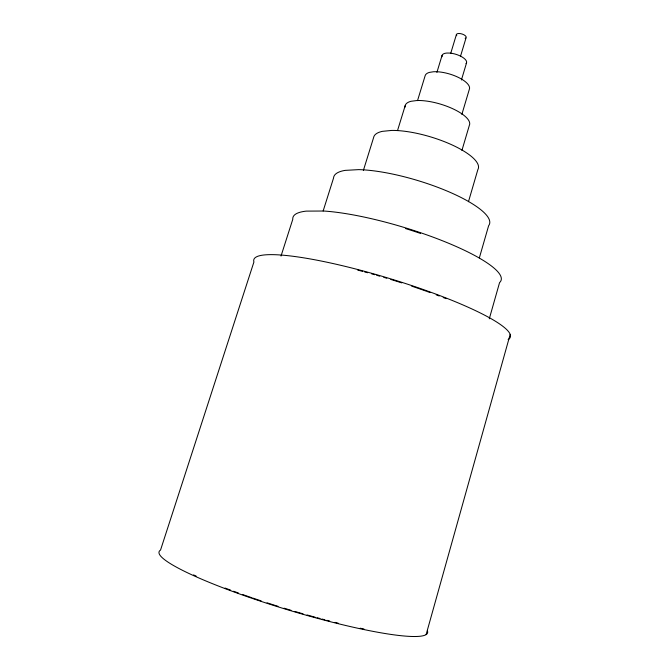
<?xml version="1.0" encoding="UTF-8"?>
<svg xmlns="http://www.w3.org/2000/svg" width="670" height="670" viewBox="0 0 670 670"><rect width="100%" height="100%" fill="white"/><g stroke="black" fill="none" stroke-linecap="round" stroke-linejoin="round"><path stroke-width="1" d="M426.128 634.582L510.18 334.389M489.284 318.811L499.569 282.598A108.716 22.487 16.8 0 0 445.994 242.18A108.716 22.487 16.8 0 0 323.878 211.025L306.291 211.117A108.716 22.487 16.8 0 0 292.79 219.274L281.015 256.057M479.36 257.866L488.631 225.698A81.371 20.762 16.8 0 0 449.109 191.913A81.371 20.762 16.8 0 0 358.735 169.627L345.159 170.373A81.371 20.762 16.8 0 0 333.543 178.053L323.149 210.983M468.464 201.72L477.852 169.636A54.613 16.524 16.8 0 0 451.697 144.754A54.613 16.524 16.8 0 0 391.757 130.424L382.386 131.345A54.613 16.524 16.8 0 0 373.625 137.509L363.366 170.49M461.923 150.423L469.343 125.365A33.584 11.415 16.8 0 0 453.431 109.051A33.584 11.415 16.8 0 0 416.933 100.525L411.062 101.287A33.584 11.415 16.8 0 0 405.116 107.074M461.865 114.377L469.327 89.336A23.123 8.618 16.8 0 0 458.515 77.469A23.123 8.618 16.8 0 0 433.49 71.757L429.386 72.402A23.123 8.618 16.8 0 0 425.165 75.651L417.519 100.668M461.421 79.99L466.521 62.955A12.805 5.067 16.8 0 0 461.931 56.883A12.805 5.067 16.8 0 0 449.612 53.064L446.79 53.047A12.805 5.067 16.8 0 0 442.083 56.741M460.424 56.556L466.153 37.52A5.092 2.127 16.8 0 0 460.726 33.668A5.092 2.127 16.8 0 0 456.739 35.703M450.667 53.533L456.429 34.497M436.899 72.394L442.074 55.367M397.528 130.558L405.224 105.55M466.027 63.566L466.521 62.955M508.12 339.564A133.975 21.13 16.8 0 0 390.644 278.837A133.975 21.13 16.8 0 0 253.922 261.987L160.532 550.087A140.231 18.341 16.8 0 0 287.112 609.625A140.231 18.341 16.8 0 0 427.435 630.931M405.509 228.562A106.019 21.926 16.8 0 1 420.517 233.428M465.801 37.989A5.092 2.127 16.8 0 1 465.139 38.316M363.927 628.988A137.375 17.964 16.8 0 1 360.2 628.2M338.132 623.15A137.375 17.964 16.8 0 1 334.983 622.371M329.707 621.04A137.375 17.964 16.8 0 1 326.843 620.303M324.908 619.8A137.375 17.964 16.8 0 1 321.985 619.03M320.026 618.51A137.375 17.964 16.8 0 1 317.069 617.715M315.084 617.179A137.375 17.964 16.8 0 1 307.078 614.96M303.058 613.821A137.375 17.964 16.8 0 1 295.026 611.492M291.04 610.311A137.375 17.964 16.8 0 1 284.047 608.193M278.033 606.325A137.375 17.964 16.8 0 1 267.062 602.824M261.166 600.889A137.375 17.964 16.8 0 1 252.54 597.983M251.526 597.632A137.375 17.964 16.8 0 1 242.431 594.449M238.453 593.025A137.375 17.964 16.8 0 1 233.57 591.242M230.689 590.169A137.375 17.964 16.8 0 1 225.078 588.051M196.151 576.091A137.375 17.964 16.8 0 1 193.563 574.902M357.688 270.085A131.253 20.695 16.8 0 1 362.621 271.384M364.614 271.92A131.253 20.695 16.8 0 1 367.621 272.74M371.649 273.854A131.253 20.695 16.8 0 1 374.681 274.708M376.699 275.278A131.253 20.695 16.8 0 1 379.731 276.157M383.768 277.338A131.253 20.695 16.8 0 1 386.783 278.234M390.769 279.449A131.253 20.695 16.8 0 1 401.74 282.882M411.656 286.132A131.253 20.695 16.8 0 1 426.045 291.115M426.974 291.45A131.253 20.695 16.8 0 1 430.081 292.572M436.212 294.85A131.253 20.695 16.8 0 1 439.235 295.989M443.205 297.514A131.253 20.695 16.8 0 1 446.128 298.661"/></g></svg>
